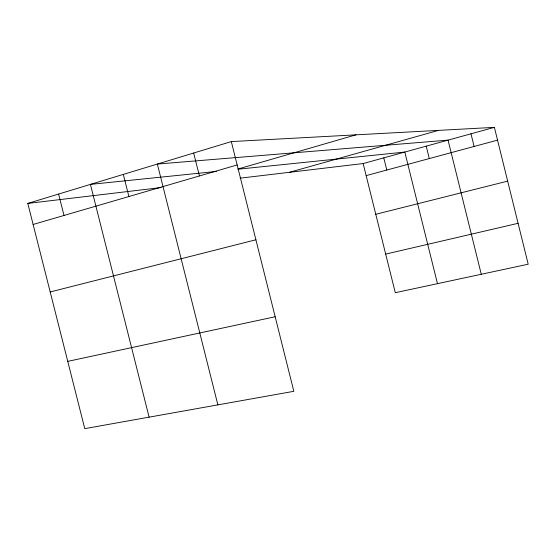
<?xml version="1.0" encoding="UTF-8"?>
<svg xmlns="http://www.w3.org/2000/svg" width="556" height="556" viewBox="0 0 556 556"><rect width="100%" height="100%" fill="white"/><g stroke="black" fill="none" stroke-linecap="round" stroke-linejoin="round"><path stroke-width="0.83" d="M231.324 141.585L293.832 391.313L84.769 428.641L27.8 203.413L231.324 141.585L494.381 127.359L528.2 264.211L395.288 292.706L363.151 163.547L240.122 178.17M33.124 224.471L237.169 164.944M237.739 169.087L355.937 134.844M289.384 172.318L438.531 130.382M363.151 163.547L494.381 127.359M366.154 175.613L497.537 140.14M50.2 291.956L255.899 239.782M375.773 214.289L507.67 181.124M385.683 254.099L518.095 223.31M67.756 361.372L275.164 316.746M27.8 203.413L161.219 187.553M216.423 171.436L90.419 184.39L149.105 417.153M238.58 169.156L404.803 152.066L437.475 283.664M58.595 194.058L64.003 215.457M193.669 153.025L199.423 175.953M217.869 404.879L157.355 164.055L448.053 140.133L481.281 274.275M123.321 174.396L128.895 196.532M383.779 157.862L386.809 170.039M470.981 133.808L474.115 146.464M426.223 146.159L429.301 158.564"/></g></svg>
